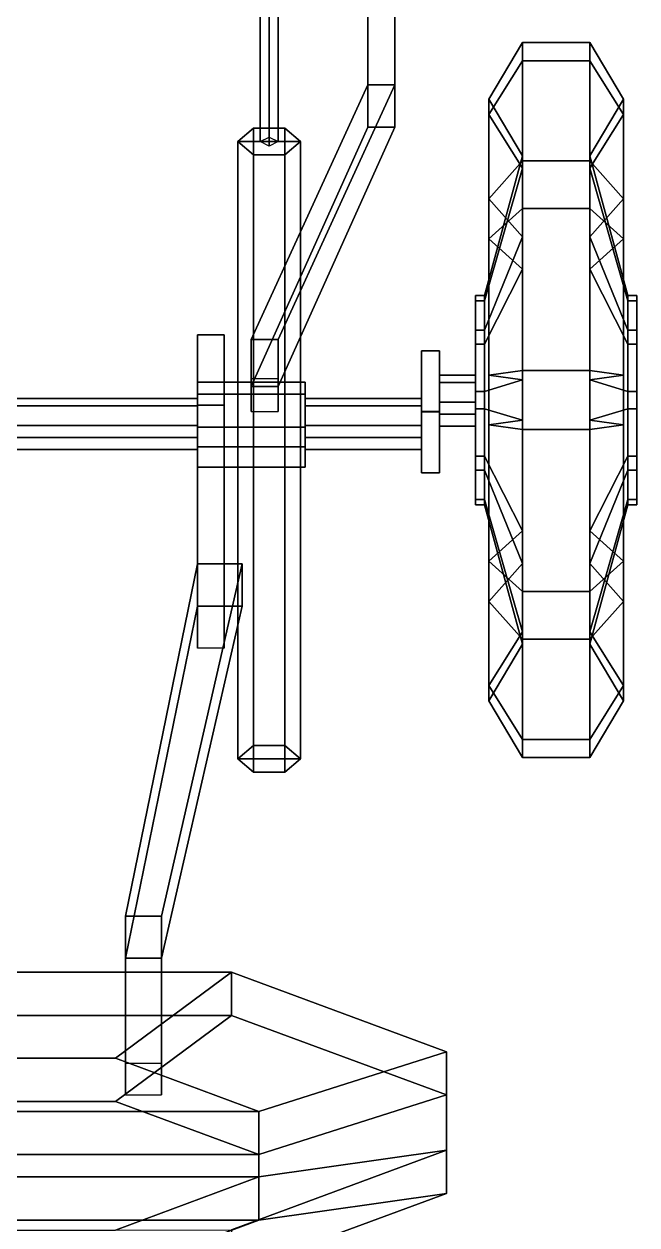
# Model space of a CAD drawing. Header units: millimetres. Extents: x -0.8 to 3, y -8.1 to 4.1.
# Drawn here: x 0.157 to 0.84, y -0.92 to 0.419 of the extents above; entities that cross this region are included whole.
import ezdxf

# ---------------------------------------------------------------- set-up
doc = ezdxf.new("R2010")
doc.units = ezdxf.units.MM
doc.layers.add('wheels', color=2, linetype='Continuous')

msp = doc.modelspace()

# ---------------------------------------------------------------- linework, layer by layer
for points in [[(0.57, 0.5808, 0.6961), (0.57, 0.3514, 0.6497), (0.54, 0.3514, 0.6497), (0.54, 0.5808, 0.6961)], [(0.54, 0.3514, 0.6497), (0.54, 0.3044, 0.7265), (0.54, 0.5543, 0.7971), (0.54, 0.5808, 0.6961)], [(0.57, 0.5543, 0.7971), (0.57, 0.3044, 0.7265), (0.57, 0.3514, 0.6497), (0.57, 0.5808, 0.6961)], [(0.54, 0.5543, 0.7971), (0.54, 0.3044, 0.7265), (0.57, 0.3044, 0.7265), (0.57, 0.5543, 0.7971)], [(0.43, 0.5458, 0.6285), (0.42, 0.5409, 0.6198), (0.42, 0.2883, 0.7622), (0.43, 0.2932, 0.7709)], [(0.42, 0.5409, 0.6198), (0.43, 0.536, 0.6111), (0.43, 0.2833, 0.7535), (0.42, 0.2883, 0.7622)], [(0.44, 0.5409, 0.6198), (0.43, 0.5458, 0.6285), (0.43, 0.2932, 0.7709), (0.44, 0.2883, 0.7622)], [(0.43, 0.536, 0.6111), (0.44, 0.5409, 0.6198), (0.44, 0.2883, 0.7622), (0.43, 0.2833, 0.7535)], [(0.41, 0.0674, 0.5583), (0.41, 0.0153, 0.6437), (0.54, 0.3044, 0.7265), (0.54, 0.3514, 0.6497)], [(0.57, 0.3514, 0.6497), (0.44, 0.0674, 0.5583), (0.41, 0.0674, 0.5583), (0.54, 0.3514, 0.6497)], [(0.57, 0.3044, 0.7265), (0.44, 0.0153, 0.6437), (0.44, 0.0674, 0.5583), (0.57, 0.3514, 0.6497)], [(0.4125, 0.3031, 0.7886), (0.395, 0.2883, 0.7622), (0.395, -0.4, 1.15), (0.4125, -0.3851, 1.1764)], [(0.465, 0.2883, 0.7622), (0.395, 0.2883, 0.7622), (0.4125, 0.3031, 0.7886), (0.4475, 0.3031, 0.7886)], [(0.54, 0.3044, 0.7265), (0.41, 0.0153, 0.6437), (0.44, 0.0153, 0.6437), (0.57, 0.3044, 0.7265)], [(0.4475, 0.3031, 0.7886), (0.4125, 0.3031, 0.7886), (0.4125, -0.3851, 1.1764), (0.4475, -0.3851, 1.1764)], [(0.465, 0.2883, 0.7622), (0.4475, 0.3031, 0.7886), (0.4475, -0.3851, 1.1764), (0.465, -0.4, 1.15)], [(0.395, 0.2883, 0.7622), (0.4125, 0.2734, 0.7358), (0.4125, -0.4149, 1.1236), (0.395, -0.4, 1.15)], [(0.4475, 0.2734, 0.7358), (0.4125, 0.2734, 0.7358), (0.395, 0.2883, 0.7622), (0.465, 0.2883, 0.7622)], [(0.4475, 0.2734, 0.7358), (0.465, 0.2883, 0.7622), (0.465, -0.4, 1.15), (0.4475, -0.4149, 1.1236)], [(0.4125, 0.2734, 0.7358), (0.4475, 0.2734, 0.7358), (0.4475, -0.4149, 1.1236), (0.4125, -0.4149, 1.1236)], [(0.35, 0.0726, 0.5498), (0.35, -0.1828, 0.968), (0.38, -0.1828, 0.968), (0.38, 0.0726, 0.5498)], [(0.38, 0.0726, 0.5498), (0.38, -0.0057, 0.4668), (0.35, -0.0057, 0.4668), (0.35, 0.0726, 0.5498)], [(0.35, -0.0057, 0.4668), (0.35, -0.2767, 0.9106), (0.35, -0.1828, 0.968), (0.35, 0.0726, 0.5498)], [(0.38, -0.1828, 0.968), (0.38, -0.2767, 0.9106), (0.38, -0.0057, 0.4668), (0.38, 0.0726, 0.5498)], [(0.41, 0.0237, 0.4379), (0.41, -0.0128, 0.4977), (0.41, 0.0153, 0.6437), (0.41, 0.0674, 0.5583)], [(0.44, 0.0674, 0.5583), (0.44, 0.0237, 0.4379), (0.41, 0.0237, 0.4379), (0.41, 0.0674, 0.5583)], [(0.44, 0.0153, 0.6437), (0.44, -0.0128, 0.4977), (0.44, 0.0237, 0.4379), (0.44, 0.0674, 0.5583)], [(0.6, 0.055, 0.3867), (0.6, -0.0128, 0.4977), (0.62, -0.0128, 0.4977), (0.62, 0.055, 0.3867)], [(0.62, 0.055, 0.3867), (0.62, -0.0133, 0.345), (0.6, -0.0133, 0.345), (0.6, 0.055, 0.3867)], [(0.6, -0.0133, 0.345), (0.6, -0.081, 0.456), (0.6, -0.0128, 0.4977), (0.6, 0.055, 0.3867)], [(0.62, -0.0128, 0.4977), (0.62, -0.081, 0.456), (0.62, -0.0133, 0.345), (0.62, 0.055, 0.3867)], [(0.35, 0.0065, 0.4806), (0.35, 0.0201, 0.4235), (0.35, 0.0016, 0.4311), (0.35, -0.0065, 0.4655)], [(0.35, 0.0201, 0.4235), (0.35, -0.0301, 0.3928), (0.35, -0.0285, 0.4128), (0.35, 0.0016, 0.4311)], [(0.47, 0.0065, 0.4806), (0.47, 0.0201, 0.4235), (0.35, 0.0201, 0.4235), (0.35, 0.0065, 0.4806)], [(0.47, 0.0201, 0.4235), (0.47, -0.0301, 0.3928), (0.35, -0.0301, 0.3928), (0.35, 0.0201, 0.4235)], [(0.41, 0.0153, 0.6437), (0.41, -0.0128, 0.4977), (0.44, -0.0128, 0.4977), (0.44, 0.0153, 0.6437)], [(0.47, -0.0065, 0.4655), (0.47, 0.0016, 0.4311), (0.47, 0.0201, 0.4235), (0.47, 0.0065, 0.4806)], [(0.47, 0.0016, 0.4311), (0.47, -0.0285, 0.4128), (0.47, -0.0301, 0.3928), (0.47, 0.0201, 0.4235)], [(0.35, -0.0065, 0.4655), (0.35, 0.0016, 0.4311), (-0.35, 0.0016, 0.4311), (-0.35, -0.0065, 0.4655)], [(0.35, 0.0016, 0.4311), (0.35, -0.0285, 0.4128), (-0.35, -0.0285, 0.4128), (-0.35, 0.0016, 0.4311)], [(0.35, -0.0521, 0.4853), (0.35, 0.0065, 0.4806), (0.35, -0.0065, 0.4655), (0.35, -0.0417, 0.4683)], [(0.47, -0.0521, 0.4853), (0.47, 0.0065, 0.4806), (0.35, 0.0065, 0.4806), (0.35, -0.0521, 0.4853)], [(0.47, -0.0417, 0.4683), (0.47, -0.0065, 0.4655), (0.47, 0.0065, 0.4806), (0.47, -0.0521, 0.4853)], [(0.6, 0.0016, 0.4311), (0.6, -0.0285, 0.4128), (0.47, -0.0285, 0.4128), (0.47, 0.0016, 0.4311)], [(0.6, -0.0065, 0.4655), (0.6, 0.0016, 0.4311), (0.47, 0.0016, 0.4311), (0.47, -0.0065, 0.4655)], [(0.35, -0.0417, 0.4683), (0.35, -0.0065, 0.4655), (-0.35, -0.0065, 0.4655), (-0.35, -0.0417, 0.4683)], [(0.38, -0.0057, 0.4668), (0.38, -0.2767, 0.9106), (0.35, -0.2767, 0.9106), (0.35, -0.0057, 0.4668)], [(0.6, -0.0417, 0.4683), (0.6, -0.0065, 0.4655), (0.47, -0.0065, 0.4655), (0.47, -0.0417, 0.4683)], [(0.6, -0.0128, 0.4977), (0.6, -0.081, 0.456), (0.62, -0.081, 0.456), (0.62, -0.0128, 0.4977)], [(0.62, -0.0133, 0.345), (0.62, -0.081, 0.456), (0.6, -0.081, 0.456), (0.6, -0.0133, 0.345)], [(0.35, -0.0285, 0.4128), (0.35, -0.0552, 0.4357), (-0.35, -0.0552, 0.4357), (-0.35, -0.0285, 0.4128)], [(0.35, -0.0301, 0.3928), (0.35, -0.0747, 0.4311), (0.35, -0.0552, 0.4357), (0.35, -0.0285, 0.4128)], [(0.47, -0.0301, 0.3928), (0.47, -0.0747, 0.4311), (0.35, -0.0747, 0.4311), (0.35, -0.0301, 0.3928)], [(0.47, -0.0285, 0.4128), (0.47, -0.0552, 0.4357), (0.47, -0.0747, 0.4311), (0.47, -0.0301, 0.3928)], [(0.6, -0.0285, 0.4128), (0.6, -0.0552, 0.4357), (0.47, -0.0552, 0.4357), (0.47, -0.0285, 0.4128)], [(0.35, -0.0552, 0.4357), (0.35, -0.0417, 0.4683), (-0.35, -0.0417, 0.4683), (-0.35, -0.0552, 0.4357)], [(0.35, -0.0747, 0.4311), (0.35, -0.0521, 0.4853), (0.35, -0.0417, 0.4683), (0.35, -0.0552, 0.4357)], [(0.47, -0.0747, 0.4311), (0.47, -0.0521, 0.4853), (0.35, -0.0521, 0.4853), (0.35, -0.0747, 0.4311)], [(0.47, -0.0552, 0.4357), (0.47, -0.0417, 0.4683), (0.47, -0.0521, 0.4853), (0.47, -0.0747, 0.4311)], [(0.6, -0.0552, 0.4357), (0.6, -0.0417, 0.4683), (0.47, -0.0417, 0.4683), (0.47, -0.0552, 0.4357)], [(0.4, -0.1828, 0.968), (0.31, -0.5754, 0.7282), (0.27, -0.5754, 0.7282), (0.35, -0.1828, 0.968)], [(0.35, -0.1828, 0.968), (0.27, -0.5754, 0.7282), (0.27, -0.6223, 0.805), (0.35, -0.2297, 1.0448)], [(0.31, -0.6223, 0.805), (0.31, -0.5754, 0.7282), (0.4, -0.1828, 0.968), (0.4, -0.2297, 1.0448)], [(0.4, -0.2297, 1.0448), (0.4, -0.1828, 0.968), (0.35, -0.1828, 0.968), (0.35, -0.2297, 1.0448)], [(0.35, -0.2297, 1.0448), (0.27, -0.6223, 0.805), (0.31, -0.6223, 0.805), (0.4, -0.2297, 1.0448)], [(0.4475, -0.3851, 1.1764), (0.4125, -0.3851, 1.1764), (0.395, -0.4, 1.15), (0.465, -0.4, 1.15)], [(0.465, -0.4, 1.15), (0.395, -0.4, 1.15), (0.4125, -0.4149, 1.1236), (0.4475, -0.4149, 1.1236)], [(0.27, -0.7399, 0.7098), (0.27, -0.5754, 0.7282), (0.31, -0.5754, 0.7282), (0.31, -0.7399, 0.7098)], [(0.27, -0.6223, 0.805), (0.27, -0.5754, 0.7282), (0.27, -0.7399, 0.7098), (0.27, -0.7749, 0.8056)], [(0.31, -0.7399, 0.7098), (0.31, -0.5754, 0.7282), (0.31, -0.6223, 0.805), (0.31, -0.7749, 0.8056)], [(0.31, -0.7749, 0.8056), (0.31, -0.6223, 0.805), (0.27, -0.6223, 0.805), (0.27, -0.7749, 0.8056)], [(-0.2586, -0.7341, 0.687), (0.2586, -0.7341, 0.687), (0.3879, -0.638, 0.529), (-0.3879, -0.638, 0.529)], [(-0.3879, -0.638, 0.529), (0.3879, -0.638, 0.529), (0.3879, -0.6862, 0.5156), (-0.3879, -0.6862, 0.5156)], [(0.2586, -0.7341, 0.687), (0.4185, -0.7933, 0.8989), (0.6277, -0.7268, 0.8468), (0.3879, -0.638, 0.529)], [(0.3879, -0.638, 0.529), (0.6277, -0.7268, 0.8468), (0.6277, -0.775, 0.8334), (0.3879, -0.6862, 0.5156)], [(-0.3879, -0.6862, 0.5156), (0.3879, -0.6862, 0.5156), (0.2586, -0.7822, 0.6735), (-0.2586, -0.7822, 0.6735)], [(0.3879, -0.6862, 0.5156), (0.6277, -0.775, 0.8334), (0.4185, -0.8414, 0.8854), (0.2586, -0.7822, 0.6735)], [(-0.4185, -0.7933, 0.8989), (0.4185, -0.7933, 0.8989), (0.2586, -0.7341, 0.687), (-0.2586, -0.7341, 0.687)], [(0.4185, -0.7933, 0.8989), (0.4185, -0.8664, 1.1608), (0.6277, -0.8366, 1.2397), (0.6277, -0.7268, 0.8468)], [(0.6277, -0.7268, 0.8468), (0.6277, -0.8366, 1.2397), (0.6277, -0.8847, 1.2262), (0.6277, -0.775, 0.8334)], [(0.6277, -0.775, 0.8334), (0.6277, -0.8847, 1.2262), (0.4185, -0.9146, 1.1473), (0.4185, -0.8414, 0.8854)], [(-0.2586, -0.7822, 0.6735), (0.2586, -0.7822, 0.6735), (0.4185, -0.8414, 0.8854), (-0.4185, -0.8414, 0.8854)], [(-0.4185, -0.8664, 1.1608), (0.4185, -0.8664, 1.1608), (0.4185, -0.7933, 0.8989), (-0.4185, -0.7933, 0.8989)], [(-0.4185, -0.8414, 0.8854), (0.4185, -0.8414, 0.8854), (0.4185, -0.9146, 1.1473), (-0.4185, -0.9146, 1.1473)], [(0.4185, -0.8664, 1.1608), (0.2586, -0.9256, 1.3727), (0.3879, -0.9254, 1.5575), (0.6277, -0.8366, 1.2397)], [(0.6277, -0.8366, 1.2397), (0.3879, -0.9254, 1.5575), (0.3879, -0.9735, 1.5441), (0.6277, -0.8847, 1.2262)], [(-0.2586, -0.9256, 1.3727), (0.2586, -0.9256, 1.3727), (0.4185, -0.8664, 1.1608), (-0.4185, -0.8664, 1.1608)], [(0.6277, -0.8847, 1.2262), (0.3879, -0.9735, 1.5441), (0.2586, -0.9738, 1.3592), (0.4185, -0.9146, 1.1473)], [(-0.4185, -0.9146, 1.1473), (0.4185, -0.9146, 1.1473), (0.2586, -0.9738, 1.3592), (-0.2586, -0.9738, 1.3592)]]:
    msp.add_3dface(points)
at = {"layer": 'wheels'}
for points in [[(0.7125, 0.3785, 0.2425), (0.675, 0.3185, 0.2675), (0.675, 0.3356, 0.48), (0.7125, 0.3988, 0.4951)], [(0.7125, 0.3988, 0.4951), (0.675, 0.3356, 0.48), (0.675, 0.2245, 0.662), (0.7125, 0.2667, 0.7113)], [(0.7875, 0.3785, 0.2425), (0.7125, 0.3785, 0.2425), (0.7125, 0.3988, 0.4951), (0.7875, 0.3988, 0.4951)], [(0.7875, 0.3988, 0.4951), (0.7125, 0.3988, 0.4951), (0.7125, 0.2667, 0.7113), (0.7875, 0.2667, 0.7113)], [(0.825, 0.3185, 0.2675), (0.7875, 0.3785, 0.2425), (0.7875, 0.3988, 0.4951), (0.825, 0.3356, 0.48)], [(0.825, 0.3356, 0.48), (0.7875, 0.3988, 0.4951), (0.7875, 0.2667, 0.7113), (0.825, 0.2245, 0.662)], [(0.7125, 0.2136, 0.0501), (0.675, 0.1798, 0.1056), (0.675, 0.3185, 0.2675), (0.7125, 0.3785, 0.2425)], [(0.7875, 0.2136, 0.0501), (0.7125, 0.2136, 0.0501), (0.7125, 0.3785, 0.2425), (0.7875, 0.3785, 0.2425)], [(0.825, 0.1798, 0.1056), (0.7875, 0.2136, 0.0501), (0.7875, 0.3785, 0.2425), (0.825, 0.3185, 0.2675)], [(0.675, 0.3185, 0.2675), (0.7125, 0.2586, 0.2924), (0.7125, 0.2724, 0.4649), (0.675, 0.3356, 0.48)], [(0.675, 0.3356, 0.48), (0.7125, 0.2724, 0.4649), (0.7125, 0.1822, 0.6127), (0.675, 0.2245, 0.662)], [(0.7875, 0.2586, 0.2924), (0.825, 0.3185, 0.2675), (0.825, 0.3356, 0.48), (0.7875, 0.2724, 0.4649)], [(0.7875, 0.2724, 0.4649), (0.825, 0.3356, 0.48), (0.825, 0.2245, 0.662), (0.7875, 0.1822, 0.6127)], [(0.675, 0.1798, 0.1056), (0.7125, 0.1459, 0.161), (0.7125, 0.2586, 0.2924), (0.675, 0.3185, 0.2675)], [(0.7875, 0.1459, 0.161), (0.825, 0.1798, 0.1056), (0.825, 0.3185, 0.2675), (0.7875, 0.2586, 0.2924)], [(0.67, 0.0781, 0.4911), (0.7125, 0.1822, 0.6127), (0.7125, 0.2724, 0.4649), (0.67, 0.1167, 0.4278)], [(0.67, 0.1167, 0.4278), (0.7125, 0.2724, 0.4649), (0.7125, 0.2586, 0.2924), (0.67, 0.1108, 0.3539)], [(0.83, 0.1167, 0.4278), (0.7875, 0.2724, 0.4649), (0.7875, 0.1822, 0.6127), (0.83, 0.0781, 0.4911)], [(0.83, 0.1108, 0.3539), (0.7875, 0.2586, 0.2924), (0.7875, 0.2724, 0.4649), (0.83, 0.1167, 0.4278)], [(0.67, 0.1108, 0.3539), (0.7125, 0.2586, 0.2924), (0.7125, 0.1459, 0.161), (0.67, 0.0625, 0.2976)], [(0.7125, 0.2667, 0.7113), (0.675, 0.2245, 0.662), (0.675, 0.0276, 0.7439), (0.7125, 0.0328, 0.8086)], [(0.7875, 0.2667, 0.7113), (0.7125, 0.2667, 0.7113), (0.7125, 0.0328, 0.8086), (0.7875, 0.0328, 0.8086)], [(0.825, 0.2245, 0.662), (0.7875, 0.2667, 0.7113), (0.7875, 0.0328, 0.8086), (0.825, 0.0276, 0.7439)], [(0.83, 0.0625, 0.2976), (0.7875, 0.1459, 0.161), (0.7875, 0.2586, 0.2924), (0.83, 0.1108, 0.3539)], [(0.675, 0.2245, 0.662), (0.7125, 0.1822, 0.6127), (0.7125, 0.0224, 0.6791), (0.675, 0.0276, 0.7439)], [(0.7875, 0.1822, 0.6127), (0.825, 0.2245, 0.662), (0.825, 0.0276, 0.7439), (0.7875, 0.0224, 0.6791)], [(0.7125, -0.0328, -0.0086), (0.675, -0.0276, 0.0561), (0.675, 0.1798, 0.1056), (0.7125, 0.2136, 0.0501)], [(0.7875, -0.0328, -0.0086), (0.7125, -0.0328, -0.0086), (0.7125, 0.2136, 0.0501), (0.7875, 0.2136, 0.0501)], [(0.825, -0.0276, 0.0561), (0.7875, -0.0328, -0.0086), (0.7875, 0.2136, 0.0501), (0.825, 0.1798, 0.1056)], [(0.67, 0.0096, 0.5196), (0.7125, 0.0224, 0.6791), (0.7125, 0.1822, 0.6127), (0.67, 0.0781, 0.4911)], [(0.675, -0.0276, 0.0561), (0.7125, -0.0224, 0.1209), (0.7125, 0.1459, 0.161), (0.675, 0.1798, 0.1056)], [(0.83, 0.0781, 0.4911), (0.7875, 0.1822, 0.6127), (0.7875, 0.0224, 0.6791), (0.83, 0.0096, 0.5196)], [(0.7875, -0.0224, 0.1209), (0.825, -0.0276, 0.0561), (0.825, 0.1798, 0.1056), (0.7875, 0.1459, 0.161)], [(0.67, 0.0625, 0.2976), (0.7125, 0.1459, 0.161), (0.7125, -0.0224, 0.1209), (0.67, -0.0096, 0.2804)], [(0.83, -0.0096, 0.2804), (0.7875, -0.0224, 0.1209), (0.7875, 0.1459, 0.161), (0.83, 0.0625, 0.2976)], [(0.67, 0.0781, 0.4911), (0.67, 0.1167, 0.4278), (0.66, 0.1167, 0.4278), (0.66, 0.0781, 0.4911)], [(0.67, 0.1167, 0.4278), (0.67, 0.1108, 0.3539), (0.66, 0.1108, 0.3539), (0.66, 0.1167, 0.4278)], [(0.66, 0.0781, 0.4911), (0.66, 0.1167, 0.4278), (0.66, 0.0195, 0.4228)], [(0.66, 0.1167, 0.4278), (0.66, 0.1108, 0.3539), (0.66, 0.0277, 0.3885), (0.66, 0.0195, 0.4228)], [(0.67, 0.1108, 0.3539), (0.67, 0.0625, 0.2976), (0.66, 0.0625, 0.2976), (0.66, 0.1108, 0.3539)], [(0.66, 0.1108, 0.3539), (0.66, 0.0625, 0.2976), (0.66, 0.0277, 0.3885)], [(0.84, 0.1167, 0.4278), (0.84, 0.1108, 0.3539), (0.83, 0.1108, 0.3539), (0.83, 0.1167, 0.4278)], [(0.84, 0.0781, 0.4911), (0.84, 0.1167, 0.4278), (0.83, 0.1167, 0.4278), (0.83, 0.0781, 0.4911)], [(0.84, 0.1108, 0.3539), (0.84, 0.0625, 0.2976), (0.83, 0.0625, 0.2976), (0.83, 0.1108, 0.3539)], [(0.84, 0.0096, 0.5196), (0.84, 0.1108, 0.3539), (0.84, 0.1167, 0.4278), (0.84, 0.0781, 0.4911)], [(0.84, -0.0625, 0.5024), (0.84, 0.0625, 0.2976), (0.84, 0.1108, 0.3539), (0.84, 0.0096, 0.5196)], [(0.67, 0.0096, 0.5196), (0.67, 0.0781, 0.4911), (0.66, 0.0781, 0.4911), (0.66, 0.0096, 0.5196)], [(0.66, 0.0096, 0.5196), (0.66, 0.0781, 0.4911), (0.66, 0.0195, 0.4228), (0.66, -0.0156, 0.4256)], [(0.84, 0.0096, 0.5196), (0.84, 0.0781, 0.4911), (0.83, 0.0781, 0.4911), (0.83, 0.0096, 0.5196)], [(0.67, 0.0625, 0.2976), (0.67, -0.0096, 0.2804), (0.66, -0.0096, 0.2804), (0.66, 0.0625, 0.2976)], [(0.66, 0.0625, 0.2976), (0.66, -0.0096, 0.2804), (0.66, -0.0024, 0.3701), (0.66, 0.0277, 0.3885)], [(0.84, 0.0625, 0.2976), (0.84, -0.0096, 0.2804), (0.83, -0.0096, 0.2804), (0.83, 0.0625, 0.2976)], [(0.84, -0.1108, 0.4461), (0.84, -0.0096, 0.2804), (0.84, 0.0625, 0.2976), (0.84, -0.0625, 0.5024)], [(0.66, 0.0195, 0.4228), (0.66, 0.0277, 0.3885), (0.62, 0.0277, 0.3885), (0.62, 0.0195, 0.4228)], [(0.66, 0.0277, 0.3885), (0.66, -0.0024, 0.3701), (0.62, -0.0024, 0.3701), (0.62, 0.0277, 0.3885)], [(0.7125, 0.0328, 0.8086), (0.675, 0.0276, 0.7439), (0.675, -0.1798, 0.6944), (0.7125, -0.2136, 0.7499)], [(0.675, 0.0276, 0.7439), (0.7125, 0.0224, 0.6791), (0.7125, -0.1459, 0.639), (0.675, -0.1798, 0.6944)], [(0.7875, 0.0328, 0.8086), (0.7125, 0.0328, 0.8086), (0.7125, -0.2136, 0.7499), (0.7875, -0.2136, 0.7499)], [(0.825, 0.0276, 0.7439), (0.7875, 0.0328, 0.8086), (0.7875, -0.2136, 0.7499), (0.825, -0.1798, 0.6944)], [(0.7875, 0.0224, 0.6791), (0.825, 0.0276, 0.7439), (0.825, -0.1798, 0.6944), (0.7875, -0.1459, 0.639)], [(0.66, -0.0156, 0.4256), (0.66, 0.0195, 0.4228), (0.62, 0.0195, 0.4228), (0.62, -0.0156, 0.4256)], [(0.67, -0.0625, 0.5024), (0.7125, -0.1459, 0.639), (0.7125, 0.0224, 0.6791), (0.67, 0.0096, 0.5196)], [(0.83, 0.0096, 0.5196), (0.7875, 0.0224, 0.6791), (0.7875, -0.1459, 0.639), (0.83, -0.0625, 0.5024)], [(0.67, -0.0625, 0.5024), (0.67, 0.0096, 0.5196), (0.66, 0.0096, 0.5196), (0.66, -0.0625, 0.5024)], [(0.66, -0.0625, 0.5024), (0.66, 0.0096, 0.5196), (0.66, -0.0156, 0.4256)], [(0.84, -0.0625, 0.5024), (0.84, 0.0096, 0.5196), (0.83, 0.0096, 0.5196), (0.83, -0.0625, 0.5024)], [(0.66, -0.0024, 0.3701), (0.66, -0.0292, 0.393), (0.62, -0.0292, 0.393), (0.62, -0.0024, 0.3701)], [(0.66, -0.0781, 0.3089), (0.66, -0.1167, 0.3722), (0.66, -0.0292, 0.393), (0.66, -0.0024, 0.3701)], [(0.66, -0.0096, 0.2804), (0.66, -0.0781, 0.3089), (0.66, -0.0024, 0.3701)], [(0.67, -0.0096, 0.2804), (0.67, -0.0781, 0.3089), (0.66, -0.0781, 0.3089), (0.66, -0.0096, 0.2804)], [(0.67, -0.0096, 0.2804), (0.7125, -0.0224, 0.1209), (0.7125, -0.1822, 0.1873), (0.67, -0.0781, 0.3089)], [(0.83, -0.0781, 0.3089), (0.7875, -0.1822, 0.1873), (0.7875, -0.0224, 0.1209), (0.83, -0.0096, 0.2804)], [(0.84, -0.0096, 0.2804), (0.84, -0.0781, 0.3089), (0.83, -0.0781, 0.3089), (0.83, -0.0096, 0.2804)], [(0.84, -0.1167, 0.3722), (0.84, -0.0781, 0.3089), (0.84, -0.0096, 0.2804), (0.84, -0.1108, 0.4461)], [(0.66, -0.0292, 0.393), (0.66, -0.0156, 0.4256), (0.62, -0.0156, 0.4256), (0.62, -0.0292, 0.393)], [(0.66, -0.1108, 0.4461), (0.66, -0.0625, 0.5024), (0.66, -0.0156, 0.4256), (0.66, -0.0292, 0.393)], [(0.675, -0.2245, 0.138), (0.7125, -0.1822, 0.1873), (0.7125, -0.0224, 0.1209), (0.675, -0.0276, 0.0561)], [(0.7875, -0.1822, 0.1873), (0.825, -0.2245, 0.138), (0.825, -0.0276, 0.0561), (0.7875, -0.0224, 0.1209)], [(0.66, -0.1167, 0.3722), (0.66, -0.1108, 0.4461), (0.66, -0.0292, 0.393)], [(0.7125, -0.2667, 0.0887), (0.675, -0.2245, 0.138), (0.675, -0.0276, 0.0561), (0.7125, -0.0328, -0.0086)], [(0.7875, -0.2667, 0.0887), (0.7125, -0.2667, 0.0887), (0.7125, -0.0328, -0.0086), (0.7875, -0.0328, -0.0086)], [(0.825, -0.2245, 0.138), (0.7875, -0.2667, 0.0887), (0.7875, -0.0328, -0.0086), (0.825, -0.0276, 0.0561)], [(0.67, -0.1108, 0.4461), (0.67, -0.0625, 0.5024), (0.66, -0.0625, 0.5024), (0.66, -0.1108, 0.4461)], [(0.67, -0.1108, 0.4461), (0.7125, -0.2586, 0.5076), (0.7125, -0.1459, 0.639), (0.67, -0.0625, 0.5024)], [(0.83, -0.0625, 0.5024), (0.7875, -0.1459, 0.639), (0.7875, -0.2586, 0.5076), (0.83, -0.1108, 0.4461)], [(0.84, -0.1108, 0.4461), (0.84, -0.0625, 0.5024), (0.83, -0.0625, 0.5024), (0.83, -0.1108, 0.4461)], [(0.67, -0.0781, 0.3089), (0.67, -0.1167, 0.3722), (0.66, -0.1167, 0.3722), (0.66, -0.0781, 0.3089)], [(0.67, -0.0781, 0.3089), (0.7125, -0.1822, 0.1873), (0.7125, -0.2724, 0.3351), (0.67, -0.1167, 0.3722)], [(0.83, -0.1167, 0.3722), (0.7875, -0.2724, 0.3351), (0.7875, -0.1822, 0.1873), (0.83, -0.0781, 0.3089)], [(0.84, -0.0781, 0.3089), (0.84, -0.1167, 0.3722), (0.83, -0.1167, 0.3722), (0.83, -0.0781, 0.3089)], [(0.67, -0.1167, 0.3722), (0.67, -0.1108, 0.4461), (0.66, -0.1108, 0.4461), (0.66, -0.1167, 0.3722)], [(0.67, -0.1167, 0.3722), (0.7125, -0.2724, 0.3351), (0.7125, -0.2586, 0.5076), (0.67, -0.1108, 0.4461)], [(0.83, -0.1108, 0.4461), (0.7875, -0.2586, 0.5076), (0.7875, -0.2724, 0.3351), (0.83, -0.1167, 0.3722)], [(0.84, -0.1167, 0.3722), (0.84, -0.1108, 0.4461), (0.83, -0.1108, 0.4461), (0.83, -0.1167, 0.3722)], [(0.675, -0.1798, 0.6944), (0.7125, -0.1459, 0.639), (0.7125, -0.2586, 0.5076), (0.675, -0.3185, 0.5325)], [(0.7875, -0.1459, 0.639), (0.825, -0.1798, 0.6944), (0.825, -0.3185, 0.5325), (0.7875, -0.2586, 0.5076)], [(0.7125, -0.2136, 0.7499), (0.675, -0.1798, 0.6944), (0.675, -0.3185, 0.5325), (0.7125, -0.3785, 0.5575)], [(0.675, -0.3356, 0.32), (0.7125, -0.2724, 0.3351), (0.7125, -0.1822, 0.1873), (0.675, -0.2245, 0.138)], [(0.825, -0.1798, 0.6944), (0.7875, -0.2136, 0.7499), (0.7875, -0.3785, 0.5575), (0.825, -0.3185, 0.5325)], [(0.7875, -0.2724, 0.3351), (0.825, -0.3356, 0.32), (0.825, -0.2245, 0.138), (0.7875, -0.1822, 0.1873)], [(0.7875, -0.2136, 0.7499), (0.7125, -0.2136, 0.7499), (0.7125, -0.3785, 0.5575), (0.7875, -0.3785, 0.5575)], [(0.7125, -0.3988, 0.3049), (0.675, -0.3356, 0.32), (0.675, -0.2245, 0.138), (0.7125, -0.2667, 0.0887)], [(0.825, -0.3356, 0.32), (0.7875, -0.3988, 0.3049), (0.7875, -0.2667, 0.0887), (0.825, -0.2245, 0.138)], [(0.675, -0.3185, 0.5325), (0.7125, -0.2586, 0.5076), (0.7125, -0.2724, 0.3351), (0.675, -0.3356, 0.32)], [(0.7875, -0.3988, 0.3049), (0.7125, -0.3988, 0.3049), (0.7125, -0.2667, 0.0887), (0.7875, -0.2667, 0.0887)], [(0.7875, -0.2586, 0.5076), (0.825, -0.3185, 0.5325), (0.825, -0.3356, 0.32), (0.7875, -0.2724, 0.3351)], [(0.7125, -0.3785, 0.5575), (0.675, -0.3185, 0.5325), (0.675, -0.3356, 0.32), (0.7125, -0.3988, 0.3049)], [(0.825, -0.3185, 0.5325), (0.7875, -0.3785, 0.5575), (0.7875, -0.3988, 0.3049), (0.825, -0.3356, 0.32)], [(0.7875, -0.3785, 0.5575), (0.7125, -0.3785, 0.5575), (0.7125, -0.3988, 0.3049), (0.7875, -0.3988, 0.3049)]]:
    msp.add_3dface(points, dxfattribs=at)

doc.saveas('drawing.dxf')
